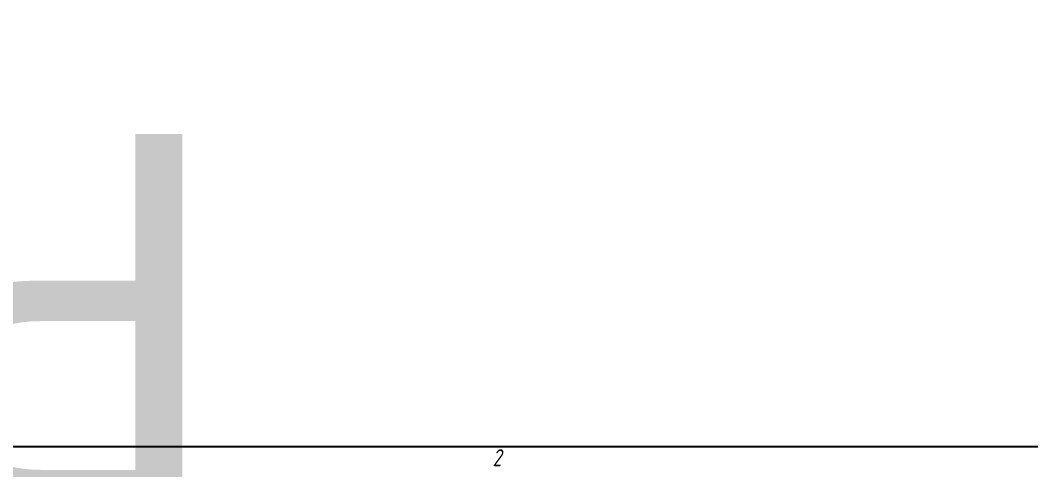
# Model space of a CAD drawing. Header units: millimetres. Extents: x -309 to 752, y -52 to 188.
# Drawn here: x 8.5 to 102.6, y 146.3 to 188.2 of the extents above; entities that cross this region are included whole.
import ezdxf
from ezdxf.enums import TextEntityAlignment as Align

# ---------------------------------------------------------------- set-up
doc = ezdxf.new("R2018")
doc.units = ezdxf.units.MM
doc.header["$LTSCALE"] = 0.5
doc.layers.add('Кромка (ГОСТ)', color=7, linetype='Continuous', lineweight=50)
doc.layers.add('Обозначение (ГОСТ)', color=7, linetype='Continuous', lineweight=25)
doc.styles.add('Альтернативный текст (ГОСТ)', font='', dxfattribs={"width": 0.8})
doc.styles.get('Альтернативный текст (ГОСТ)').set_extended_font_data('Arial', italic=True)

# ---------------------------------------------------------------- blocks, each defined once
blk = doc.blocks.new('Рамки ГОСТ - Рамка')
at = {"layer": 'Кромка (ГОСТ)', "lineweight": 25}
blk.add_line((0, 297), (420, 297), dxfattribs=at)
at = {"layer": 'Кромка (ГОСТ)', "insert": (105, 296.5), "char_height": 3.17, "width": 5.2328, "attachment_point": 1, "style": 'Альтернативный текст (ГОСТ)'}
blk.add_mtext('\\fGOST Common|b0|i1;\\H3.1700;2', dxfattribs=at)
blk = doc.blocks.new('ГОСТ - Доп. графы 3')
at = {"layer": 'Обозначение (ГОСТ)', "lineweight": 30}
blk.add_attdef('ОБОЗНАЧЕНИЕ', text='', height=5, rotation=180, dxfattribs=at).set_placement((34.94, -6.97), align=Align.MIDDLE_CENTER)

msp = doc.modelspace()

# ---------------------------------------------------------------- block references
ref = msp.add_blockref('ГОСТ - Доп. графы 3', (10, 146), dxfattribs=dict(xscale=0.5, yscale=0.5, zscale=0.5))
lines = msp.add_mtext('PCBDiplomPCB', dxfattribs={"layer": 'Обозначение (ГОСТ)', "insert": (27.471, 142.516), "char_height": 35.06242, "attachment_point": 1, "rotation": 180})
ref.add_attrib('ОБОЗНАЧЕНИЕ', '', (27.471, 142.516)).embed_mtext(lines)
at = {"xscale": 0.5, "yscale": 0.5, "zscale": 0.5}
msp.add_blockref('Рамки ГОСТ - Рамка', (0, 0), dxfattribs=at)

doc.saveas('drawing.dxf')
